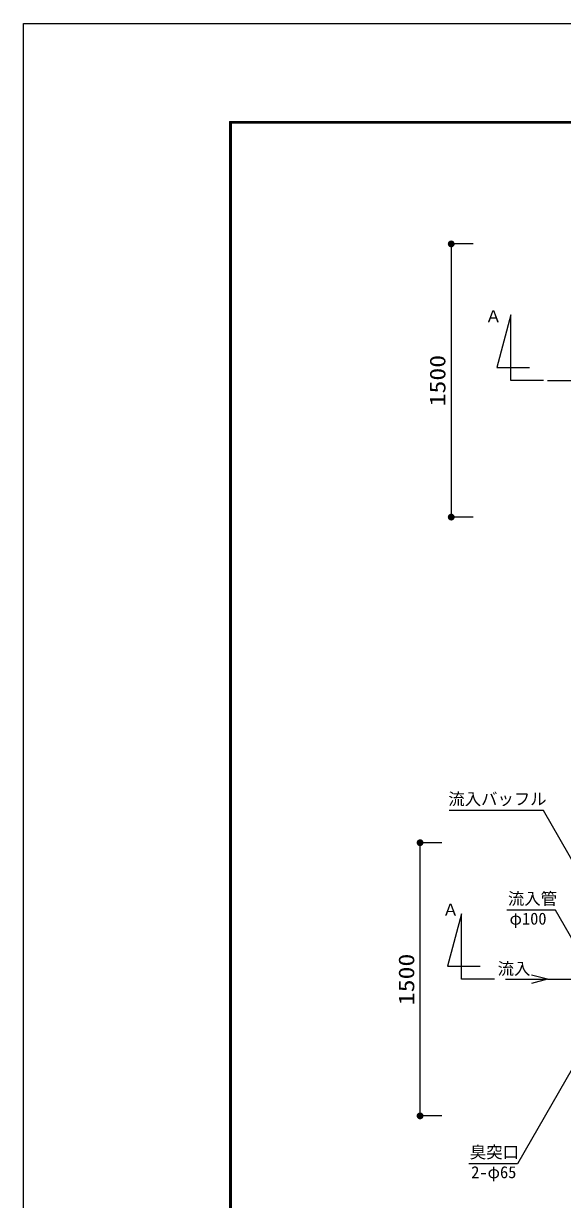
# Model space of a CAD drawing. Units: millimetres, scale not verified. Extents: x -22401 to 8910, y -6308 to 6308.
# Drawn here: x -8910 to -5951, y -149 to 6308 of the extents above; entities that cross this region are included whole.
import ezdxf
from ezdxf.enums import TextEntityAlignment as Align

# ---------------------------------------------------------------- set-up
doc = ezdxf.new("R2010")
doc.units = ezdxf.units.MM
doc.header["$LTSCALE"] = 30
doc.linetypes.add('CHAIN1', pattern=[8, 5, -1, 1, -1])
for name, color, linetype, lineweight in [('0-2_空気管', 3, 'Continuous', 25), ('0-6_文字', 3, 'Continuous', 25), ('1-4_00クル-フ-6寸法', 132, 'Continuous', 25), ('1-7_図面枠', 7, 'Continuous', 25), ('1-8_Axis_waku', 7, 'Continuous', 25)]:
    doc.layers.add(name, color=color, linetype=linetype, lineweight=lineweight)
doc.styles.add('ＭＳ ゴシック', font='')
doc.styles.get('ＭＳ ゴシック').set_extended_font_data('MS Gothic')

msp = doc.modelspace()

# ---------------------------------------------------------------- linework, layer by layer
at = {"layer": '0-2_空気管', "linetype": 'CHAIN1'}
for p, q in [((-6033.12, 4347.47), (-2963.61, 4347.47)), ((-6033.13, 1059.92), (-2963.61, 1059.92))]:
    msp.add_line(p, q, dxfattribs=at)
at = {"layer": '0-2_空気管', "color": 4}
for p, q in [((-6264.32, 1059.92), (-6039.36, 1059.92)), ((-6033.13, 1059.92), (-6120.06, 1083.22)), ((-6033.13, 1059.92), (-6120.06, 1036.63))]:
    msp.add_line(p, q, dxfattribs=at)
at = {"layer": '0-2_空気管'}
for points in [[(-6054.59, 4347.61), (-6234.59, 4347.61), (-6234.59, 4707.61), (-6311.76, 4419.61), (-6131.76, 4419.61)], [(-6324.8, 1060.06), (-6504.8, 1060.06), (-6504.8, 1420.06), (-6581.97, 1132.06), (-6401.97, 1132.06)]]:
    msp.add_lwpolyline(points, dxfattribs=at)
at = {"layer": '0-6_文字'}
for points in [[(-5596.7, 1191.19), (-6055.74, 1986.26), (-6573.74, 1986.26)], [(-5777.51, 1071.92), (-5989.39, 1438.91), (-6255.39, 1438.91)], [(-5743.16, 835.1), (-6198.32, 46.73), (-6464.32, 46.73)]]:
    msp.add_lwpolyline(points, dxfattribs=at)
at = {"layer": '1-4_00クル-フ-6寸法', "color": 4}
for p, q in [((-6441.58, 5097.47), (-6561.58, 5097.47)), ((-6561.58, 5097.47), (-6561.58, 3597.47)), ((-6441.58, 3597.47), (-6561.58, 3597.47)), ((-6612.65, 1809.92), (-6732.65, 1809.92)), ((-6732.65, 309.92), (-6732.65, 1809.92)), ((-6612.65, 309.92), (-6732.65, 309.92))]:
    msp.add_line(p, q, dxfattribs=at)
at = {"layer": '1-4_00クル-フ-6寸法'}
for points in [[(-6561.58, 5097.47), (-6580.3, 5098.65), (-6580, 5100.99)], [(-6561.58, 5097.47), (-6580, 5100.99), (-6579.41, 5103.27)], [(-6561.58, 5097.47), (-6579.41, 5103.27), (-6578.55, 5105.46)], [(-6561.58, 5097.47), (-6578.55, 5105.46), (-6577.41, 5107.52)], [(-6561.58, 5097.47), (-6577.41, 5107.52), (-6576.03, 5109.42)], [(-6561.58, 5097.47), (-6576.03, 5109.42), (-6574.42, 5111.14)], [(-6561.58, 5097.47), (-6574.42, 5111.14), (-6572.6, 5112.64)], [(-6561.58, 5097.47), (-6572.6, 5112.64), (-6570.62, 5113.9)], [(-6561.58, 5097.47), (-6570.62, 5113.9), (-6568.48, 5114.91)], [(-6561.58, 5097.47), (-6568.48, 5114.91), (-6566.25, 5115.63)], [(-6561.58, 5097.47), (-6566.25, 5115.63), (-6563.93, 5116.08)], [(-6561.58, 5097.47), (-6563.93, 5116.08), (-6561.58, 5116.22)], [(-6561.58, 5097.47), (-6561.58, 5116.22), (-6559.23, 5116.08)], [(-6561.58, 5097.47), (-6559.23, 5116.08), (-6556.92, 5115.63)], [(-6561.58, 5097.47), (-6556.92, 5115.63), (-6554.68, 5114.91)], [(-6561.58, 5097.47), (-6554.68, 5114.91), (-6552.55, 5113.9)], [(-6561.58, 5097.47), (-6552.55, 5113.9), (-6550.56, 5112.64)], [(-6561.58, 5097.47), (-6550.56, 5112.64), (-6548.75, 5111.14)], [(-6561.58, 5097.47), (-6548.75, 5111.14), (-6547.14, 5109.42)], [(-6561.58, 5097.47), (-6547.14, 5109.42), (-6545.75, 5107.52)], [(-6561.58, 5097.47), (-6545.75, 5107.52), (-6544.62, 5105.46)], [(-6561.58, 5097.47), (-6544.62, 5105.46), (-6543.75, 5103.27)], [(-6561.58, 5097.47), (-6543.75, 5103.27), (-6543.16, 5100.99)], [(-6561.58, 5097.47), (-6543.16, 5100.99), (-6542.87, 5098.65)], [(-6561.58, 5097.47), (-6580.3, 5096.3), (-6580.3, 5098.65)], [(-6561.58, 5097.47), (-6580, 5093.96), (-6580.3, 5096.3)], [(-6561.58, 5097.47), (-6579.41, 5091.68), (-6580, 5093.96)], [(-6561.58, 5097.47), (-6578.55, 5089.49), (-6579.41, 5091.68)], [(-6561.58, 5097.47), (-6577.41, 5087.43), (-6578.55, 5089.49)], [(-6561.58, 5097.47), (-6576.03, 5085.52), (-6577.41, 5087.43)], [(-6561.58, 5097.47), (-6574.42, 5083.8), (-6576.03, 5085.52)], [(-6561.58, 5097.47), (-6572.6, 5082.3), (-6574.42, 5083.8)], [(-6561.58, 5097.47), (-6570.62, 5081.04), (-6572.6, 5082.3)], [(-6561.58, 5097.47), (-6568.48, 5080.04), (-6570.62, 5081.04)], [(-6561.58, 5097.47), (-6566.25, 5079.31), (-6568.48, 5080.04)], [(-6561.58, 5097.47), (-6563.93, 5078.87), (-6566.25, 5079.31)], [(-6561.58, 5097.47), (-6561.58, 5078.72), (-6563.93, 5078.87)], [(-6561.58, 5097.47), (-6542.87, 5098.65), (-6542.87, 5096.3)], [(-6561.58, 5097.47), (-6559.23, 5078.87), (-6561.58, 5078.72)], [(-6561.58, 5097.47), (-6556.92, 5079.31), (-6559.23, 5078.87)], [(-6561.58, 5097.47), (-6554.68, 5080.04), (-6556.92, 5079.31)], [(-6561.58, 5097.47), (-6552.55, 5081.04), (-6554.68, 5080.04)], [(-6561.58, 5097.47), (-6550.56, 5082.3), (-6552.55, 5081.04)], [(-6561.58, 5097.47), (-6548.75, 5083.8), (-6550.56, 5082.3)], [(-6561.58, 5097.47), (-6547.14, 5085.52), (-6548.75, 5083.8)], [(-6561.58, 5097.47), (-6545.75, 5087.43), (-6547.14, 5085.52)], [(-6561.58, 5097.47), (-6544.62, 5089.49), (-6545.75, 5087.43)], [(-6561.58, 5097.47), (-6543.75, 5091.68), (-6544.62, 5089.49)], [(-6561.58, 5097.47), (-6543.16, 5093.96), (-6543.75, 5091.68)], [(-6561.58, 5097.47), (-6542.87, 5096.3), (-6543.16, 5093.96)], [(-6561.58, 3597.47), (-6566.25, 3615.63), (-6563.93, 3616.08)], [(-6561.58, 3597.47), (-6563.93, 3616.08), (-6561.58, 3616.22)], [(-6561.58, 3597.47), (-6561.58, 3616.22), (-6559.23, 3616.08)], [(-6561.58, 3597.47), (-6559.23, 3616.08), (-6556.92, 3615.63)], [(-6561.58, 3597.47), (-6580.3, 3598.65), (-6580, 3600.99)], [(-6561.58, 3597.47), (-6580.3, 3596.3), (-6580.3, 3598.65)], [(-6561.58, 3597.47), (-6580, 3593.96), (-6580.3, 3596.3)], [(-6561.58, 3597.47), (-6580, 3600.99), (-6579.41, 3603.27)], [(-6561.58, 3597.47), (-6579.41, 3591.68), (-6580, 3593.96)], [(-6561.58, 3597.47), (-6579.41, 3603.27), (-6578.55, 3605.46)], [(-6561.58, 3597.47), (-6578.55, 3589.49), (-6579.41, 3591.68)], [(-6561.58, 3597.47), (-6578.55, 3605.46), (-6577.41, 3607.52)], [(-6561.58, 3597.47), (-6577.41, 3587.43), (-6578.55, 3589.49)], [(-6561.58, 3597.47), (-6577.41, 3607.52), (-6576.03, 3609.42)], [(-6561.58, 3597.47), (-6576.03, 3585.52), (-6577.41, 3587.43)], [(-6561.58, 3597.47), (-6576.03, 3609.42), (-6574.42, 3611.14)], [(-6561.58, 3597.47), (-6574.42, 3583.8), (-6576.03, 3585.52)], [(-6561.58, 3597.47), (-6574.42, 3611.14), (-6572.6, 3612.64)], [(-6561.58, 3597.47), (-6572.6, 3582.3), (-6574.42, 3583.8)], [(-6561.58, 3597.47), (-6572.6, 3612.64), (-6570.62, 3613.9)], [(-6561.58, 3597.47), (-6570.62, 3581.04), (-6572.6, 3582.3)], [(-6561.58, 3597.47), (-6570.62, 3613.9), (-6568.48, 3614.91)], [(-6561.58, 3597.47), (-6568.48, 3580.04), (-6570.62, 3581.04)], [(-6561.58, 3597.47), (-6568.48, 3614.91), (-6566.25, 3615.63)], [(-6561.58, 3597.47), (-6566.25, 3579.31), (-6568.48, 3580.04)], [(-6561.58, 3597.47), (-6563.93, 3578.87), (-6566.25, 3579.31)], [(-6561.58, 3597.47), (-6561.58, 3578.72), (-6563.93, 3578.87)], [(-6561.58, 3597.47), (-6556.92, 3615.63), (-6554.68, 3614.91)], [(-6561.58, 3597.47), (-6554.68, 3614.91), (-6552.55, 3613.9)], [(-6561.58, 3597.47), (-6552.55, 3613.9), (-6550.56, 3612.64)], [(-6561.58, 3597.47), (-6550.56, 3612.64), (-6548.75, 3611.14)], [(-6561.58, 3597.47), (-6548.75, 3611.14), (-6547.14, 3609.42)], [(-6561.58, 3597.47), (-6547.14, 3609.42), (-6545.75, 3607.52)], [(-6561.58, 3597.47), (-6545.75, 3607.52), (-6544.62, 3605.46)], [(-6561.58, 3597.47), (-6544.62, 3605.46), (-6543.75, 3603.27)], [(-6561.58, 3597.47), (-6543.75, 3603.27), (-6543.16, 3600.99)], [(-6561.58, 3597.47), (-6543.16, 3600.99), (-6542.87, 3598.65)], [(-6561.58, 3597.47), (-6542.87, 3598.65), (-6542.87, 3596.3)], [(-6561.58, 3597.47), (-6559.23, 3578.87), (-6561.58, 3578.72)], [(-6561.58, 3597.47), (-6556.92, 3579.31), (-6559.23, 3578.87)], [(-6561.58, 3597.47), (-6554.68, 3580.04), (-6556.92, 3579.31)], [(-6561.58, 3597.47), (-6552.55, 3581.04), (-6554.68, 3580.04)], [(-6561.58, 3597.47), (-6550.56, 3582.3), (-6552.55, 3581.04)], [(-6561.58, 3597.47), (-6548.75, 3583.8), (-6550.56, 3582.3)], [(-6561.58, 3597.47), (-6547.14, 3585.52), (-6548.75, 3583.8)], [(-6561.58, 3597.47), (-6545.75, 3587.43), (-6547.14, 3585.52)], [(-6561.58, 3597.47), (-6544.62, 3589.49), (-6545.75, 3587.43)], [(-6561.58, 3597.47), (-6543.75, 3591.68), (-6544.62, 3589.49)], [(-6561.58, 3597.47), (-6543.16, 3593.96), (-6543.75, 3591.68)], [(-6561.58, 3597.47), (-6542.87, 3596.3), (-6543.16, 3593.96)], [(-6732.65, 1809.92), (-6751.37, 1811.1), (-6751.07, 1813.44)], [(-6732.65, 1809.92), (-6751.37, 1808.75), (-6751.37, 1811.1)], [(-6732.65, 1809.92), (-6751.07, 1806.41), (-6751.37, 1808.75)], [(-6732.65, 1809.92), (-6751.07, 1813.44), (-6750.49, 1815.72)], [(-6732.65, 1809.92), (-6750.49, 1804.13), (-6751.07, 1806.41)], [(-6732.65, 1809.92), (-6750.49, 1815.72), (-6749.62, 1817.91)], [(-6732.65, 1809.92), (-6749.62, 1801.94), (-6750.49, 1804.13)], [(-6732.65, 1809.92), (-6749.62, 1817.91), (-6748.48, 1819.97)], [(-6732.65, 1809.92), (-6748.48, 1799.88), (-6749.62, 1801.94)], [(-6732.65, 1809.92), (-6748.48, 1819.97), (-6747.1, 1821.87)], [(-6732.65, 1809.92), (-6747.1, 1797.97), (-6748.48, 1799.88)], [(-6732.65, 1809.92), (-6747.1, 1821.87), (-6745.49, 1823.59)], [(-6732.65, 1809.92), (-6745.49, 1796.25), (-6747.1, 1797.97)], [(-6732.65, 1809.92), (-6745.49, 1823.59), (-6743.67, 1825.09)], [(-6732.65, 1809.92), (-6743.67, 1794.75), (-6745.49, 1796.25)], [(-6732.65, 1809.92), (-6743.67, 1825.09), (-6741.69, 1826.35)], [(-6732.65, 1809.92), (-6741.69, 1793.49), (-6743.67, 1794.75)], [(-6732.65, 1809.92), (-6741.69, 1826.35), (-6739.56, 1827.36)], [(-6732.65, 1809.92), (-6739.56, 1792.49), (-6741.69, 1793.49)], [(-6732.65, 1809.92), (-6739.56, 1827.36), (-6737.32, 1828.08)], [(-6732.65, 1809.92), (-6737.32, 1791.76), (-6739.56, 1792.49)], [(-6732.65, 1809.92), (-6737.32, 1828.08), (-6735, 1828.53)], [(-6732.65, 1809.92), (-6735, 1791.32), (-6737.32, 1791.76)], [(-6732.65, 1809.92), (-6735, 1828.53), (-6732.65, 1828.67)], [(-6732.65, 1809.92), (-6732.65, 1791.17), (-6735, 1791.32)], [(-6732.65, 1809.92), (-6732.65, 1828.67), (-6730.3, 1828.53)], [(-6732.65, 1809.92), (-6730.3, 1828.53), (-6727.99, 1828.08)], [(-6732.65, 1809.92), (-6727.99, 1828.08), (-6725.75, 1827.36)], [(-6732.65, 1809.92), (-6725.75, 1827.36), (-6723.62, 1826.35)], [(-6732.65, 1809.92), (-6723.62, 1826.35), (-6721.63, 1825.09)], [(-6732.65, 1809.92), (-6721.63, 1825.09), (-6719.82, 1823.59)], [(-6732.65, 1809.92), (-6719.82, 1823.59), (-6718.21, 1821.87)], [(-6732.65, 1809.92), (-6718.21, 1821.87), (-6716.82, 1819.97)], [(-6732.65, 1809.92), (-6716.82, 1819.97), (-6715.69, 1817.91)], [(-6732.65, 1809.92), (-6715.69, 1817.91), (-6714.82, 1815.72)], [(-6732.65, 1809.92), (-6714.82, 1815.72), (-6714.24, 1813.44)], [(-6732.65, 1809.92), (-6714.24, 1813.44), (-6713.94, 1811.1)], [(-6732.65, 1809.92), (-6713.94, 1811.1), (-6713.94, 1808.75)], [(-6732.65, 1809.92), (-6730.3, 1791.32), (-6732.65, 1791.17)], [(-6732.65, 1809.92), (-6727.99, 1791.76), (-6730.3, 1791.32)], [(-6732.65, 1809.92), (-6725.75, 1792.49), (-6727.99, 1791.76)], [(-6732.65, 1809.92), (-6723.62, 1793.49), (-6725.75, 1792.49)], [(-6732.65, 1809.92), (-6721.63, 1794.75), (-6723.62, 1793.49)], [(-6732.65, 1809.92), (-6719.82, 1796.25), (-6721.63, 1794.75)], [(-6732.65, 1809.92), (-6718.21, 1797.97), (-6719.82, 1796.25)], [(-6732.65, 1809.92), (-6716.82, 1799.88), (-6718.21, 1797.97)], [(-6732.65, 1809.92), (-6715.69, 1801.94), (-6716.82, 1799.88)], [(-6732.65, 1809.92), (-6714.82, 1804.13), (-6715.69, 1801.94)], [(-6732.65, 1809.92), (-6714.24, 1806.41), (-6714.82, 1804.13)], [(-6732.65, 1809.92), (-6713.94, 1808.75), (-6714.24, 1806.41)], [(-6732.65, 309.92), (-6747.1, 321.87), (-6745.49, 323.59)], [(-6732.65, 309.92), (-6745.49, 323.59), (-6743.67, 325.09)], [(-6732.65, 309.92), (-6743.67, 325.09), (-6741.69, 326.35)], [(-6732.65, 309.92), (-6741.69, 326.35), (-6739.56, 327.36)], [(-6732.65, 309.92), (-6739.56, 327.36), (-6737.32, 328.08)], [(-6732.65, 309.92), (-6737.32, 328.08), (-6735, 328.53)], [(-6732.65, 309.92), (-6735, 328.53), (-6732.65, 328.67)], [(-6732.65, 309.92), (-6732.65, 328.67), (-6730.3, 328.53)], [(-6732.65, 309.92), (-6730.3, 328.53), (-6727.99, 328.08)], [(-6732.65, 309.92), (-6727.99, 328.08), (-6725.75, 327.36)], [(-6732.65, 309.92), (-6725.75, 327.36), (-6723.62, 326.35)], [(-6732.65, 309.92), (-6723.62, 326.35), (-6721.63, 325.09)], [(-6732.65, 309.92), (-6721.63, 325.09), (-6719.82, 323.59)], [(-6732.65, 309.92), (-6719.82, 323.59), (-6718.21, 321.87)], [(-6732.65, 309.92), (-6751.37, 311.1), (-6751.07, 313.44)], [(-6732.65, 309.92), (-6751.37, 308.75), (-6751.37, 311.1)], [(-6732.65, 309.92), (-6751.07, 306.41), (-6751.37, 308.75)], [(-6732.65, 309.92), (-6751.07, 313.44), (-6750.49, 315.72)], [(-6732.65, 309.92), (-6750.49, 304.13), (-6751.07, 306.41)], [(-6732.65, 309.92), (-6750.49, 315.72), (-6749.62, 317.91)], [(-6732.65, 309.92), (-6749.62, 301.94), (-6750.49, 304.13)], [(-6732.65, 309.92), (-6749.62, 317.91), (-6748.48, 319.97)], [(-6732.65, 309.92), (-6748.48, 299.88), (-6749.62, 301.94)], [(-6732.65, 309.92), (-6748.48, 319.97), (-6747.1, 321.87)], [(-6732.65, 309.92), (-6747.1, 297.97), (-6748.48, 299.88)], [(-6732.65, 309.92), (-6745.49, 296.25), (-6747.1, 297.97)], [(-6732.65, 309.92), (-6743.67, 294.75), (-6745.49, 296.25)], [(-6732.65, 309.92), (-6741.69, 293.49), (-6743.67, 294.75)], [(-6732.65, 309.92), (-6739.56, 292.49), (-6741.69, 293.49)], [(-6732.65, 309.92), (-6737.32, 291.76), (-6739.56, 292.49)], [(-6732.65, 309.92), (-6735, 291.32), (-6737.32, 291.76)], [(-6732.65, 309.92), (-6732.65, 291.17), (-6735, 291.32)], [(-6732.65, 309.92), (-6718.21, 321.87), (-6716.82, 319.97)], [(-6732.65, 309.92), (-6716.82, 319.97), (-6715.69, 317.91)], [(-6732.65, 309.92), (-6715.69, 317.91), (-6714.82, 315.72)], [(-6732.65, 309.92), (-6714.82, 315.72), (-6714.24, 313.44)], [(-6732.65, 309.92), (-6714.24, 313.44), (-6713.94, 311.1)], [(-6732.65, 309.92), (-6713.94, 311.1), (-6713.94, 308.75)], [(-6732.65, 309.92), (-6730.3, 291.32), (-6732.65, 291.17)], [(-6732.65, 309.92), (-6727.99, 291.76), (-6730.3, 291.32)], [(-6732.65, 309.92), (-6725.75, 292.49), (-6727.99, 291.76)], [(-6732.65, 309.92), (-6723.62, 293.49), (-6725.75, 292.49)], [(-6732.65, 309.92), (-6721.63, 294.75), (-6723.62, 293.49)], [(-6732.65, 309.92), (-6719.82, 296.25), (-6721.63, 294.75)], [(-6732.65, 309.92), (-6718.21, 297.97), (-6719.82, 296.25)], [(-6732.65, 309.92), (-6716.82, 299.88), (-6718.21, 297.97)], [(-6732.65, 309.92), (-6715.69, 301.94), (-6716.82, 299.88)], [(-6732.65, 309.92), (-6714.82, 304.13), (-6715.69, 301.94)], [(-6732.65, 309.92), (-6714.24, 306.41), (-6714.82, 304.13)], [(-6732.65, 309.92), (-6713.94, 308.75), (-6714.24, 306.41)]]:
    msp.add_solid(points, dxfattribs=at)
at = {"layer": '1-7_図面枠'}
msp.add_lwpolyline([(-8910, -6307.5), (-8910, 6307.5), (8910, 6307.5), (8910, -6307.5)], close=True, dxfattribs=at)
at = {"layer": '1-8_Axis_waku'}
for p, q in [((-7778.4, 5769.9), (8408.4, 5769.9)), ((-7778.4, 5769.9), (-7778.4, -5814.9)), ((-7777.8, 5769.3), (8407.8, 5769.3)), ((-7777.8, 5769.3), (-7777.8, -5814.3)), ((-7777.2, 5768.7), (8407.2, 5768.7)), ((-7777.2, 5768.7), (-7777.2, -5813.7)), ((-7776.6, 5768.1), (8406.6, 5768.1)), ((-7776.6, 5768.1), (-7776.6, -5813.1)), ((-7776, 5767.5), (8406, 5767.5)), ((-7776, 5767.5), (-7776, -5812.5)), ((-7775.4, 5766.9), (8405.4, 5766.9)), ((-7775.4, 5766.9), (-7775.4, -5811.9)), ((-7774.8, 5766.3), (8404.8, 5766.3)), ((-7774.8, 5766.3), (-7774.8, -5811.3)), ((-7774.2, 5765.7), (8404.2, 5765.7)), ((-7774.2, 5765.7), (-7774.2, -5810.7)), ((-7773.6, 5765.1), (8403.6, 5765.1)), ((-7773.6, 5765.1), (-7773.6, -5810.1)), ((-7773, 5764.5), (8403, 5764.5)), ((-7773, 5764.5), (-7773, -5809.5)), ((-7772.4, 5763.9), (8402.4, 5763.9)), ((-7772.4, 5763.9), (-7772.4, -5808.9)), ((-7771.8, 5763.3), (8401.8, 5763.3)), ((-7771.8, 5763.3), (-7771.8, -5808.3)), ((-7771.2, 5762.7), (8401.2, 5762.7)), ((-7771.2, 5762.7), (-7771.2, -5807.7)), ((-7770.6, 5762.1), (8400.6, 5762.1)), ((-7770.6, 5762.1), (-7770.6, -5807.1)), ((-7770, 5761.5), (8400, 5761.5)), ((-7770, 5761.5), (-7770, -5806.5))]:
    msp.add_line(p, q, dxfattribs=at)

# ---------------------------------------------------------------- texts
at = {"layer": '0-2_空気管', "color": 4, "style": 'ＭＳ ゴシック'}
for s, p in [('Ａ', (-6374.92, 4647.16)), ('Ａ', (-6609.93, 1388.91)), ('流入', (-6306.95, 1065.57))]:
    msp.add_text(s, height=65.98, dxfattribs=at).set_placement(p, align=Align.BOTTOM_LEFT)
at = {"layer": '0-6_文字', "color": 4, "style": 'ＭＳ ゴシック'}
for s, p in [('流入バッフル', (-6577.74, 1997.26)), ('流入管', (-6250.39, 1449.91)), ('φ100', (-6241.29, 1340.11)), ('臭突口', (-6459.32, 57.73)), ('2-φ65', (-6451.73, -52.07))]:
    msp.add_text(s, height=65.98, dxfattribs=at).set_placement(p, align=Align.BOTTOM_LEFT)
at = {"layer": '1-4_00クル-フ-6寸法', "color": 3, "style": 'ＭＳ ゴシック', "width": 1.2}
for p in [(-6567.43, 4205.19), (-6738.5, 917.64)]:
    msp.add_text('1500', height=86.66, rotation=90, dxfattribs=at).set_placement(p, align=Align.BOTTOM_LEFT)

doc.saveas('drawing.dxf')
